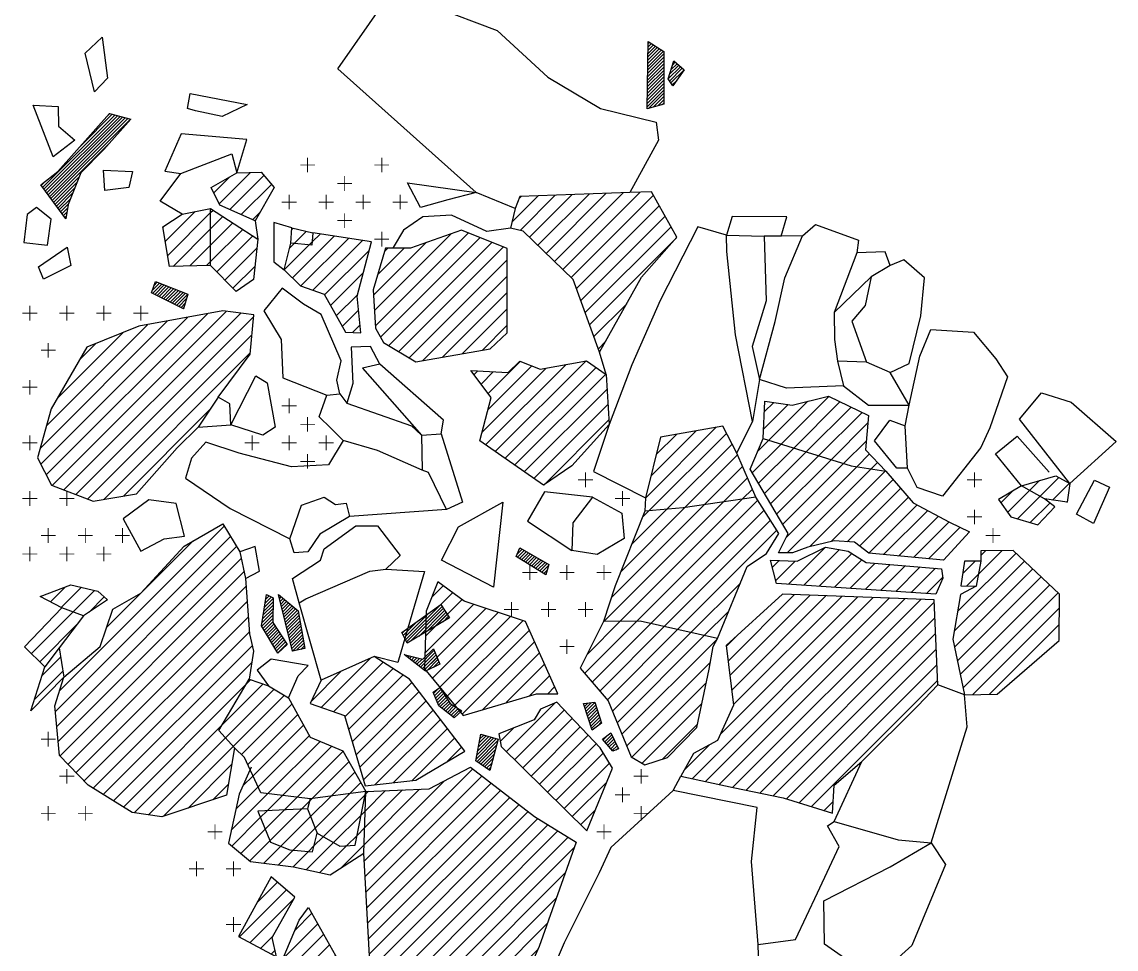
# Model space of a CAD drawing. Header units: metres. Extents: x -461 to -343, y -1670 to -1350.
# Drawn here: x -460.9 to -342.7, y -1559.5 to -1459.3 of the extents above; entities that cross this region are included whole.
import ezdxf

# ---------------------------------------------------------------- set-up
doc = ezdxf.new("R2010")
doc.units = ezdxf.units.M
doc.header["$LTSCALE"] = 25
doc.header["$MEASUREMENT"] = 0
doc.layers.get('0').update_dxf_attribs({"linetype": 'CONTINUOUS'})
for name, color, linetype in [('FEUER', 1, 'CONTINUOUS'), ('KNOCHEN', 2, 'CONTINUOUS'), ('KNOCHENSCHRAFF', 2, 'CONTINUOUS'), ('STEINE', 4, 'CONTINUOUS')]:
    doc.layers.add(name, color=color, linetype=linetype)

# ---------------------------------------------------------------- blocks, each defined once
blk = doc.blocks.new('*X2')
at = {"color": 0}
for p, q in [((-414.85, -1446.16), (-414.07, -1445.39)), ((-414.71, -1446.38), (-413.31, -1444.98)), ((-414.57, -1446.6), (-413.21, -1445.24)), ((-414.43, -1446.81), (-413.12, -1445.49)), ((-414.3, -1447.03), (-413.02, -1445.75)), ((-414.16, -1447.24), (-412.92, -1446.01)), ((-414.02, -1447.46), (-412.83, -1446.26)), ((-413.88, -1447.67), (-412.73, -1446.52)), ((-413.74, -1447.89), (-412.63, -1446.78)), ((-413.61, -1448.1), (-412.86, -1447.36)), ((-413.47, -1448.32), (-413.11, -1447.96)), ((-393.26, -1463.82), (-391.8, -1462.36)), ((-393.26, -1464.18), (-391.59, -1462.5)), ((-393.25, -1463.1), (-392.23, -1462.09)), ((-393.25, -1463.46), (-392.02, -1462.23)), ((-393.24, -1462.38), (-392.67, -1461.81)), ((-393.24, -1462.74), (-392.45, -1461.95)), ((-393.23, -1461.67), (-393.1, -1461.54)), ((-393.23, -1462.02), (-392.88, -1461.68)), ((-393.28, -1465.25), (-391.54, -1463.52)), ((-393.27, -1464.53), (-391.54, -1462.81)), ((-393.27, -1464.89), (-391.54, -1463.16)), ((-390.62, -1464.01), (-390.3, -1463.69)), ((-393.3, -1466.69), (-391.54, -1464.93)), ((-393.29, -1465.97), (-391.54, -1464.22)), ((-393.29, -1466.33), (-391.54, -1464.58)), ((-393.28, -1465.61), (-391.54, -1463.87)), ((-391.06, -1465.51), (-389.74, -1464.18)), ((-390.95, -1465.04), (-389.93, -1464.02)), ((-390.92, -1465.73), (-389.55, -1464.35)), ((-390.78, -1464.53), (-390.11, -1463.86)), ((-390.78, -1465.94), (-389.36, -1464.51)), ((-393.31, -1467.4), (-391.54, -1465.64)), ((-393.31, -1467.76), (-391.54, -1465.99)), ((-393.3, -1467.04), (-391.54, -1465.29)), ((-390.64, -1466.15), (-390.19, -1465.7)), ((-393.32, -1468.12), (-391.54, -1466.35)), ((-393.32, -1468.48), (-391.54, -1466.7)), ((-393.19, -1468.7), (-391.54, -1467.05)), ((-392.7, -1468.56), (-391.54, -1467.41)), ((-392.2, -1468.42), (-391.54, -1467.76)), ((-391.71, -1468.28), (-391.54, -1468.11)), ((-458.62, -1477.21), (-450.81, -1469.4)), ((-458.47, -1477.41), (-450.53, -1469.47)), ((-458.32, -1477.61), (-450.25, -1469.55)), ((-458.17, -1477.82), (-449.97, -1469.62)), ((-454.5, -1472.73), (-451.09, -1469.32)), ((-451.51, -1469.39), (-451.37, -1469.25)), ((-458.02, -1478.02), (-449.7, -1469.7)), ((-457.87, -1478.22), (-449.42, -1469.77)), ((-457.72, -1478.43), (-449.14, -1469.85)), ((-457.57, -1478.63), (-451.49, -1472.55)), ((-458.77, -1477), (-458.3, -1476.54)), ((-457.42, -1478.84), (-454.65, -1476.07)), ((-457.27, -1479.04), (-454.89, -1476.66)), ((-457.12, -1479.24), (-455.13, -1477.25)), ((-456.97, -1479.45), (-455.37, -1477.84)), ((-456.82, -1479.65), (-455.61, -1478.44)), ((-456.67, -1479.85), (-455.84, -1479.03)), ((-456.52, -1480.06), (-455.93, -1479.47)), ((-456.37, -1480.26), (-456, -1479.89)), ((-456.22, -1480.46), (-456.07, -1480.31)), ((-446.76, -1488.33), (-445.99, -1487.56)), ((-446.73, -1488.66), (-445.73, -1487.65)), ((-446.58, -1487.8), (-446.24, -1487.46)), ((-446.5, -1488.77), (-445.48, -1487.75)), ((-446.26, -1488.89), (-445.22, -1487.85)), ((-446.03, -1489.01), (-444.97, -1487.95)), ((-445.79, -1489.13), (-444.72, -1488.05)), ((-445.56, -1489.25), (-444.46, -1488.15)), ((-445.32, -1489.36), (-444.21, -1488.25)), ((-445.09, -1489.48), (-443.95, -1488.35)), ((-444.85, -1489.6), (-443.7, -1488.45)), ((-444.61, -1489.72), (-443.45, -1488.55)), ((-444.38, -1489.84), (-443.19, -1488.65)), ((-444.14, -1489.95), (-442.94, -1488.75)), ((-443.91, -1490.07), (-443.07, -1489.23)), ((-443.67, -1490.19), (-443.21, -1489.73)), ((-443.44, -1490.31), (-443.36, -1490.23)), ((-407.38, -1516.83), (-406.84, -1516.29)), ((-407.35, -1517.15), (-406.61, -1516.42)), ((-407.13, -1517.29), (-406.39, -1516.55)), ((-407.1, -1516.19), (-407.06, -1516.16)), ((-406.91, -1517.42), (-406.16, -1516.68)), ((-406.69, -1517.56), (-405.94, -1516.8)), ((-406.48, -1517.69), (-405.72, -1516.93)), ((-406.26, -1517.83), (-405.49, -1517.06)), ((-406.04, -1517.96), (-405.27, -1517.19)), ((-405.82, -1518.1), (-405.04, -1517.32)), ((-405.6, -1518.23), (-404.82, -1517.45)), ((-405.38, -1518.37), (-404.59, -1517.58)), ((-405.17, -1518.5), (-404.37, -1517.71)), ((-404.95, -1518.64), (-404.14, -1517.84)), ((-404.73, -1518.78), (-404, -1518.05)), ((-404.51, -1518.91), (-404.14, -1518.54)), ((-404.29, -1519.05), (-404.27, -1519.02)), ((-434.65, -1522.53), (-433.71, -1521.6)), ((-434.58, -1522.11), (-433.92, -1521.45)), ((-434.51, -1521.68), (-434.15, -1521.33)), ((-434.44, -1521.26), (-434.39, -1521.21)), ((-433.11, -1521.35), (-433.04, -1521.28)), ((-433.04, -1521.63), (-432.85, -1521.44)), ((-432.97, -1521.92), (-432.65, -1521.6)), ((-434.86, -1523.81), (-433.73, -1522.68)), ((-434.79, -1523.38), (-433.73, -1522.32)), ((-434.72, -1522.96), (-433.72, -1521.96)), ((-432.9, -1522.2), (-432.46, -1521.76)), ((-432.83, -1522.48), (-432.26, -1521.91)), ((-432.76, -1522.76), (-432.07, -1522.07)), ((-432.69, -1523.05), (-431.87, -1522.23)), ((-432.62, -1523.33), (-431.68, -1522.39)), ((-432.55, -1523.61), (-431.48, -1522.55)), ((-432.48, -1523.9), (-431.28, -1522.7)), ((-419.43, -1526.06), (-415.66, -1522.28)), ((-419.32, -1526.29), (-415.49, -1522.47)), ((-418.9, -1526.23), (-415.35, -1522.68)), ((-434.95, -1524.61), (-433.75, -1523.4)), ((-434.93, -1524.23), (-433.74, -1523.04)), ((-434.82, -1524.83), (-433.76, -1523.76)), ((-432.41, -1524.18), (-431.09, -1522.86)), ((-432.34, -1524.46), (-430.98, -1523.11)), ((-432.26, -1524.74), (-430.93, -1523.41)), ((-432.19, -1525.03), (-430.88, -1523.71)), ((-432.12, -1525.31), (-430.82, -1524.01)), ((-419.55, -1525.82), (-416.92, -1523.18)), ((-418.01, -1525.7), (-415.21, -1522.89)), ((-417.13, -1525.17), (-415.06, -1523.1)), ((-416.25, -1524.64), (-414.92, -1523.31)), ((-415.36, -1524.11), (-414.78, -1523.52)), ((-434.69, -1525.05), (-433.76, -1524.12)), ((-434.55, -1525.27), (-433.65, -1524.36)), ((-434.42, -1525.49), (-433.51, -1524.58)), ((-434.29, -1525.71), (-433.37, -1524.79)), ((-434.16, -1525.93), (-433.23, -1525)), ((-432.05, -1525.59), (-430.77, -1524.31)), ((-431.98, -1525.88), (-430.72, -1524.61)), ((-431.91, -1526.16), (-430.67, -1524.91)), ((-431.84, -1526.44), (-430.61, -1525.21)), ((-419.78, -1525.34), (-419.44, -1525)), ((-419.66, -1525.58), (-418.18, -1524.09)), ((-434.02, -1526.15), (-433.09, -1525.22)), ((-433.89, -1526.37), (-432.95, -1525.43)), ((-433.76, -1526.59), (-432.81, -1525.64)), ((-433.62, -1526.81), (-432.67, -1525.86)), ((-433.49, -1527.03), (-432.53, -1526.07)), ((-433.36, -1527.25), (-432.39, -1526.28)), ((-431.77, -1526.72), (-430.56, -1525.52)), ((-431.7, -1527.01), (-430.51, -1525.82)), ((-431.63, -1527.29), (-430.45, -1526.12)), ((-433.22, -1527.47), (-432.25, -1526.5)), ((-431.19, -1527.2), (-430.4, -1526.42)), ((-430.73, -1527.1), (-430.35, -1526.72)), ((-418, -1528.87), (-416.34, -1527.2)), ((-417.8, -1529.02), (-416.23, -1527.45)), ((-419.4, -1527.78), (-419.33, -1527.72)), ((-419.2, -1527.94), (-419.05, -1527.79)), ((-419, -1528.09), (-418.77, -1527.86)), ((-418.8, -1528.25), (-418.48, -1527.93)), ((-418.6, -1528.4), (-418.2, -1528.01)), ((-418.4, -1528.56), (-417.92, -1528.08)), ((-418.2, -1528.71), (-417.64, -1528.15)), ((-417.61, -1529.18), (-416.13, -1527.7)), ((-417.41, -1529.33), (-416.03, -1527.96)), ((-417.06, -1529.34), (-415.93, -1528.21)), ((-416.36, -1528.99), (-415.83, -1528.46)), ((-416.4, -1531.86), (-415.83, -1531.29)), ((-416.29, -1532.11), (-415.61, -1531.42)), ((-416.19, -1532.36), (-415.47, -1531.64)), ((-416.09, -1532.61), (-415.33, -1531.85)), ((-415.98, -1532.86), (-415.19, -1532.07)), ((-415.88, -1533.11), (-415.05, -1532.28)), ((-415.72, -1533.3), (-414.91, -1532.5)), ((-415.52, -1533.45), (-414.77, -1532.71)), ((-415.32, -1533.61), (-414.64, -1532.93)), ((-415.12, -1533.76), (-414.43, -1533.07)), ((-414.91, -1533.91), (-414.21, -1533.2)), ((-414.71, -1534.06), (-413.99, -1533.34)), ((-414.51, -1534.22), (-413.76, -1533.47)), ((-400.2, -1532.98), (-400.17, -1532.95)), ((-400.11, -1533.25), (-399.76, -1532.9)), ((-400.02, -1533.52), (-399.36, -1532.85)), ((-399.94, -1533.78), (-398.98, -1532.82)), ((-399.85, -1534.05), (-398.89, -1533.09)), ((-399.77, -1534.32), (-398.81, -1533.36)), ((-414.31, -1534.37), (-413.54, -1533.6)), ((-399.68, -1534.59), (-398.72, -1533.63)), ((-399.59, -1534.85), (-398.63, -1533.89)), ((-399.51, -1535.12), (-398.55, -1534.16)), ((-399.42, -1535.39), (-398.46, -1534.43)), ((-399.34, -1535.66), (-398.38, -1534.7)), ((-398.68, -1535.35), (-398.29, -1534.97)), ((-411.78, -1538.91), (-409.6, -1536.73)), ((-411.71, -1539.19), (-409.47, -1536.95)), ((-411.7, -1538.47), (-409.88, -1536.65)), ((-411.62, -1538.04), (-410.16, -1536.58)), ((-411.55, -1537.61), (-410.43, -1536.5)), ((-411.47, -1537.18), (-410.71, -1536.43)), ((-411.39, -1536.75), (-410.99, -1536.35)), ((-411.32, -1536.32), (-411.27, -1536.28)), ((-398.08, -1536.88), (-397.5, -1536.29)), ((-397.92, -1537.07), (-397.16, -1536.31)), ((-397.76, -1537.26), (-397.05, -1536.55)), ((-397.6, -1537.45), (-396.93, -1536.79)), ((-411.51, -1539.34), (-409.6, -1537.43)), ((-411.3, -1539.49), (-409.73, -1537.92)), ((-397.43, -1537.64), (-396.82, -1537.03)), ((-397.27, -1537.83), (-396.71, -1537.27)), ((-397.11, -1538.03), (-396.59, -1537.51)), ((-396.68, -1537.95), (-396.48, -1537.75)), ((-411.1, -1539.64), (-409.86, -1538.4)), ((-410.89, -1539.79), (-409.99, -1538.88)), ((-410.69, -1539.94), (-410.12, -1539.37)), ((-410.48, -1540.08), (-410.25, -1539.85))]:
    blk.add_line(p, q, dxfattribs=at)
blk = doc.blocks.new('*X6')
at = {"color": 0}
for p, q in [((-423.8, -1551.63), (-412.18, -1540.02)), ((-423.89, -1549.96), (-415.26, -1541.33)), ((-423.71, -1553.31), (-411.18, -1540.78)), ((-423.62, -1554.99), (-410.18, -1541.55)), ((-423.91, -1548.21), (-417.91, -1542.21)), ((-423.85, -1546.38), (-419.75, -1542.28)), ((-423.8, -1544.56), (-421.58, -1542.35)), ((-423.74, -1542.74), (-423.42, -1542.42)), ((-423.53, -1556.66), (-409.18, -1542.32)), ((-423.44, -1558.34), (-408.18, -1543.08)), ((-423.34, -1560.02), (-407.17, -1543.85)), ((-423.25, -1561.7), (-406.17, -1544.61)), ((-423.16, -1563.37), (-405.14, -1545.35)), ((-422.41, -1564.39), (-404.05, -1546.03)), ((-421.13, -1564.88), (-402.97, -1546.71)), ((-419.85, -1565.37), (-401.88, -1547.39)), ((-418.57, -1565.85), (-401.22, -1548.5)), ((-435.48, -1554.47), (-433.24, -1552.23)), ((-417.24, -1566.29), (-402.19, -1551.23)), ((-437.4, -1558.16), (-432.29, -1553.05)), ((-436.24, -1558.77), (-431.46, -1553.99)), ((-415.04, -1565.85), (-403.15, -1553.97)), ((-431.39, -1557.45), (-429.53, -1555.6)), ((-432.43, -1560.27), (-428.9, -1556.74)), ((-412.83, -1565.41), (-404.12, -1556.7)), ((-435.09, -1559.39), (-433.69, -1557.99)), ((-431.34, -1560.94), (-428.27, -1557.87)), ((-430.24, -1561.61), (-427.63, -1559)), ((-410.54, -1564.89), (-405.12, -1559.47)), ((-433.93, -1560), (-433.52, -1559.58)), ((-429.1, -1562.24), (-427, -1560.14)), ((-427.96, -1562.86), (-426.16, -1561.06)), ((-426.59, -1563.27), (-425.31, -1561.99)), ((-424.69, -1563.13), (-424.47, -1562.91)), ((-408.25, -1564.37), (-406.53, -1562.65))]:
    blk.add_line(p, q, dxfattribs=at)
blk = doc.blocks.new('*X8')
at = {"color": 0}
for p, q in [((-440.14, -1477.82), (-438.44, -1476.12)), ((-439.54, -1478.99), (-436.16, -1475.61)), ((-438.39, -1479.6), (-434.72, -1475.93)), ((-437.16, -1480.14), (-433.91, -1476.89)), ((-405.13, -1483.47), (-399.58, -1477.92)), ((-404.24, -1484.34), (-397.75, -1477.85)), ((-403.34, -1485.21), (-395.91, -1477.78)), ((-402.44, -1486.09), (-394.09, -1477.73)), ((-407.94, -1480.98), (-405.1, -1478.14)), ((-407.16, -1478.43), (-406.94, -1478.21)), ((-407.05, -1481.86), (-403.26, -1478.06)), ((-406.03, -1482.6), (-401.42, -1477.99)), ((-401.55, -1486.96), (-392.66, -1478.07)), ((-445.37, -1483.04), (-442.13, -1479.81)), ((-445.11, -1484.56), (-440.48, -1479.93)), ((-440.48, -1479.93), (-440.21, -1479.66)), ((-435.93, -1480.68), (-435.1, -1479.85)), ((-400.97, -1488.15), (-392.03, -1479.2)), ((-445.62, -1481.53), (-445.42, -1481.34)), ((-440.48, -1481.7), (-439.14, -1480.36)), ((-440.48, -1483.47), (-438.07, -1481.05)), ((-400.5, -1489.44), (-391.39, -1480.33)), ((-400.03, -1490.74), (-390.75, -1481.46)), ((-444.52, -1485.74), (-440.48, -1481.7)), ((-440.48, -1485.23), (-437, -1481.75)), ((-439.81, -1486.33), (-435.93, -1482.45)), ((-431.74, -1481.79), (-431.56, -1481.61)), ((-431.63, -1486.99), (-427.13, -1482.49)), ((-431.46, -1483.28), (-430.14, -1481.96)), ((-429.51, -1483.1), (-428.66, -1482.25)), ((-422.78, -1490.51), (-414.48, -1482.21)), ((-422.68, -1492.17), (-412.63, -1482.13)), ((-422.12, -1493.38), (-411.37, -1482.64)), ((-399.56, -1492.04), (-390.17, -1482.65)), ((-442.71, -1485.7), (-440.48, -1483.47)), ((-438.94, -1487.22), (-435.49, -1483.78)), ((-432.53, -1486.12), (-429.84, -1483.43)), ((-431.96, -1483.78), (-431.46, -1483.28)), ((-430.72, -1487.85), (-425.6, -1482.72)), ((-429.84, -1483.43), (-429.51, -1483.1)), ((-429.42, -1488.32), (-424.06, -1482.96)), ((-422.88, -1488.84), (-417.21, -1483.17)), ((-422.43, -1486.62), (-419.57, -1483.76)), ((-421.7, -1484.12), (-421.33, -1483.76)), ((-421.24, -1494.28), (-410.11, -1483.15)), ((-420.14, -1494.94), (-408.85, -1483.65)), ((-428.17, -1488.83), (-423.36, -1484.02)), ((-419.04, -1495.61), (-408.45, -1485.02)), ((-440.91, -1485.66), (-440.48, -1485.23)), ((-438.06, -1488.11), (-435.7, -1485.76)), ((-427.53, -1489.96), (-423.98, -1486.41)), ((-417.57, -1495.9), (-408.45, -1486.79)), ((-415.43, -1495.54), (-408.45, -1488.56)), ((-426.9, -1491.09), (-424.61, -1488.8)), ((-458.22, -1508.27), (-440.78, -1490.84)), ((-457.58, -1509.4), (-438.77, -1490.59)), ((-456.31, -1509.89), (-437.21, -1490.8)), ((-426.26, -1492.22), (-424.49, -1490.46)), ((-413.3, -1495.18), (-408.45, -1490.33)), ((-399.08, -1493.33), (-395.55, -1489.8)), ((-458.89, -1505.41), (-445.12, -1491.64)), ((-458.82, -1507.11), (-442.95, -1491.24)), ((-458.21, -1502.96), (-447.29, -1492.04)), ((-455.03, -1510.39), (-435.82, -1491.17)), ((-425.14, -1492.87), (-424.33, -1492.06)), ((-411.17, -1494.81), (-408.45, -1492.09)), ((-457.08, -1500.06), (-449.9, -1492.89)), ((-453.76, -1510.88), (-436.01, -1493.13)), ((-454.64, -1495.85), (-452.85, -1494.06)), ((-398.61, -1494.63), (-397.8, -1493.81)), ((-452.02, -1510.91), (-436.19, -1495.09)), ((-411.16, -1503.64), (-404.25, -1496.73)), ((-410.78, -1505.03), (-402.09, -1496.34)), ((-410.53, -1501.25), (-405.78, -1496.5)), ((-410.52, -1499.46), (-407.05, -1496)), ((-409.74, -1505.75), (-399.92, -1495.94)), ((-408.7, -1506.48), (-398.86, -1496.65)), ((-412.04, -1497.45), (-411.63, -1497.04)), ((-411.28, -1498.46), (-409.95, -1497.13)), ((-407.65, -1507.2), (-397.82, -1497.37)), ((-406.61, -1507.93), (-397.67, -1498.99)), ((-380.22, -1504.52), (-376.01, -1500.31)), ((-378.87, -1504.94), (-373.71, -1499.78)), ((-377.52, -1505.36), (-372.52, -1500.36)), ((-449.88, -1510.54), (-440.58, -1501.24)), ((-405.57, -1508.66), (-397.57, -1500.66)), ((-380.76, -1503.29), (-378.13, -1500.66)), ((-380.69, -1501.45), (-379.68, -1500.45)), ((-376.18, -1505.78), (-371.33, -1500.93)), ((-374.83, -1506.2), (-370.14, -1501.51)), ((-404.51, -1509.36), (-397.48, -1502.33)), ((-373.48, -1506.62), (-369.51, -1502.65)), ((-393.53, -1510.76), (-385.91, -1503.14)), ((-393.15, -1512.14), (-384.78, -1503.78)), ((-392.95, -1508.41), (-388.05, -1503.51)), ((-392.37, -1506.06), (-390.19, -1503.89)), ((-391.21, -1511.97), (-384.17, -1504.93)), ((-381.99, -1508.05), (-378.87, -1504.94)), ((-381.38, -1505.68), (-380.22, -1504.52)), ((-372.13, -1507.04), (-369.67, -1504.57)), ((-389.26, -1511.79), (-383.57, -1506.1)), ((-381.33, -1509.16), (-377.52, -1505.36)), ((-380.67, -1510.27), (-376.18, -1505.78)), ((-380.01, -1511.38), (-374.83, -1506.2)), ((-370.71, -1507.38), (-369.33, -1506)), ((-387.18, -1511.48), (-383.04, -1507.34)), ((-379.35, -1512.48), (-373.48, -1506.62)), ((-378.69, -1513.59), (-372.13, -1507.04)), ((-378.31, -1514.99), (-370.71, -1507.38)), ((-369.17, -1507.61), (-368.46, -1506.91)), ((-385.11, -1511.17), (-382.51, -1508.58)), ((-378.22, -1516.66), (-369.17, -1507.61)), ((-375.79, -1516), (-367.63, -1507.84)), ((-367.63, -1507.84), (-367.6, -1507.81)), ((-350.93, -1510.58), (-348.89, -1508.54)), ((-383.03, -1510.86), (-381.98, -1509.81)), ((-373.49, -1515.46), (-366.78, -1508.76)), ((-371.74, -1515.49), (-365.96, -1509.7)), ((-352.05, -1509.94), (-350.98, -1508.87)), ((-349.56, -1510.99), (-347.73, -1509.16)), ((-396.24, -1524.07), (-383.03, -1510.86)), ((-394.45, -1524.05), (-381.4, -1511)), ((-370.43, -1515.94), (-365.14, -1510.65)), ((-355.14, -1511.26), (-353.87, -1509.99)), ((-354.41, -1512.3), (-352.05, -1509.94)), ((-353.35, -1513.01), (-350.93, -1510.58)), ((-398.03, -1524.1), (-385.11, -1511.17)), ((-397.22, -1521.52), (-387.18, -1511.48)), ((-396.19, -1518.73), (-389.26, -1511.79)), ((-395.02, -1515.78), (-391.21, -1511.97)), ((-393.85, -1512.84), (-393.15, -1512.14)), ((-392.94, -1524.31), (-380.71, -1512.08)), ((-369.42, -1516.7), (-364.2, -1511.48)), ((-367.81, -1516.86), (-363.05, -1512.09)), ((-351.99, -1513.41), (-349.88, -1511.3)), ((-348.02, -1511.21), (-348, -1511.19)), ((-391.49, -1524.63), (-380.02, -1513.16)), ((-366.2, -1517.02), (-361.89, -1512.71)), ((-364.59, -1517.17), (-360.74, -1513.32)), ((-456.79, -1531.59), (-439.01, -1513.81)), ((-390.05, -1524.96), (-379.33, -1514.24)), ((-362.97, -1517.32), (-359.56, -1513.91)), ((-457.23, -1533.81), (-438.34, -1514.91)), ((-451.7, -1524.73), (-442.34, -1515.37)), ((-457.08, -1535.42), (-437.67, -1516)), ((-378.08, -1520.06), (-374.07, -1516.05)), ((-376.43, -1520.17), (-372.59, -1516.33)), ((-374.77, -1520.29), (-371.24, -1516.76)), ((-359.82, -1523.01), (-353.51, -1516.7)), ((-357.6, -1519.02), (-355, -1516.43)), ((-357.32, -1516.98), (-356.8, -1516.45)), ((-456.93, -1537.03), (-437.18, -1517.28)), ((-379.83, -1518.27), (-379.07, -1517.51)), ((-379.46, -1519.67), (-377.36, -1517.57)), ((-373.12, -1520.4), (-370.16, -1517.44)), ((-371.46, -1520.51), (-368.76, -1517.81)), ((-369.81, -1520.62), (-367.12, -1517.94)), ((-368.15, -1520.74), (-365.48, -1518.07)), ((-361.36, -1517.48), (-361.23, -1517.35)), ((-360.19, -1525.14), (-352.6, -1517.56)), ((-359.26, -1518.92), (-357.92, -1517.58)), ((-456.73, -1538.61), (-436.87, -1518.74)), ((-366.5, -1520.85), (-363.85, -1518.2)), ((-364.84, -1520.96), (-362.22, -1518.34)), ((-363.19, -1521.07), (-361.41, -1519.3)), ((-360.14, -1526.87), (-351.69, -1518.42)), ((-359.83, -1528.33), (-350.79, -1519.28)), ((-358.82, -1520.25), (-357.6, -1519.02)), ((-457.77, -1521.97), (-456.15, -1520.35)), ((-456.61, -1522.57), (-454.43, -1520.4)), ((-455.86, -1539.51), (-436.65, -1520.29)), ((-416.6, -1521.45), (-415.38, -1520.23)), ((-388.61, -1525.28), (-383.28, -1519.95)), ((-359.52, -1529.79), (-349.88, -1520.14)), ((-455.33, -1523.06), (-453.02, -1520.75)), ((-453.58, -1523.08), (-451.95, -1521.44)), ((-417.23, -1523.86), (-414.36, -1520.98)), ((-388.48, -1541.07), (-368.93, -1521.51)), ((-387.03, -1541.38), (-367.22, -1521.57)), ((-385.58, -1541.69), (-365.52, -1521.64)), ((-385.43, -1536.25), (-370.63, -1521.45)), ((-384.61, -1528.36), (-377.45, -1521.19)), ((-384.41, -1529.93), (-375.74, -1521.25)), ((-384.21, -1531.5), (-374.04, -1521.32)), ((-384.02, -1533.06), (-372.33, -1521.38)), ((-359.21, -1531.24), (-348.97, -1521)), ((-454.99, -1540.4), (-436.53, -1521.94)), ((-417.32, -1527.48), (-412.08, -1522.24)), ((-417.32, -1529.24), (-410.75, -1522.68)), ((-417.28, -1525.67), (-413.33, -1521.72)), ((-384.12, -1542.01), (-363.81, -1521.7)), ((-382.66, -1542.31), (-362.35, -1522.01)), ((-358.18, -1531.98), (-348.83, -1522.63)), ((-459.82, -1527.55), (-455.33, -1523.06)), ((-454.13, -1541.3), (-436.4, -1523.58)), ((-416.52, -1530.21), (-409.42, -1523.12)), ((-415.72, -1531.18), (-408.1, -1523.56)), ((-414.92, -1532.15), (-406.77, -1524)), ((-387.17, -1525.61), (-384.52, -1522.96)), ((-381.19, -1542.62), (-362.28, -1523.7)), ((-458.93, -1528.43), (-454.84, -1524.34)), ((-414.12, -1533.11), (-406.05, -1525.04)), ((-400.09, -1529.69), (-394.45, -1524.05)), ((-399.83, -1527.67), (-396.24, -1524.07)), ((-399.27, -1530.64), (-392.94, -1524.31)), ((-398.46, -1531.6), (-391.49, -1524.63)), ((-398.1, -1524.17), (-398.03, -1524.1)), ((-397.64, -1532.55), (-390.05, -1524.96)), ((-356.39, -1531.95), (-348.85, -1524.42)), ((-453.15, -1542.09), (-436.27, -1525.22)), ((-413.31, -1534.08), (-405.5, -1526.27)), ((-397.1, -1533.77), (-388.61, -1525.28)), ((-396.58, -1535.02), (-387.17, -1525.61)), ((-396.06, -1536.27), (-385.76, -1525.97)), ((-384.81, -1526.79), (-383.65, -1525.63)), ((-379.73, -1542.92), (-362.2, -1525.39)), ((-452.06, -1542.77), (-435.98, -1526.7)), ((-411.07, -1533.6), (-404.96, -1527.49)), ((-378.3, -1543.25), (-362.13, -1527.09)), ((-458.67, -1529.93), (-456.67, -1527.94)), ((-450.97, -1543.45), (-436.04, -1528.52)), ((-428.52, -1533.37), (-423.17, -1528.02)), ((-427.2, -1533.83), (-421.86, -1528.48)), ((-408.55, -1532.85), (-404.41, -1528.71)), ((-395.55, -1537.53), (-386.52, -1528.5)), ((-459.51, -1532.54), (-456.43, -1529.46)), ((-429.62, -1532.71), (-426.36, -1529.45)), ((-425.98, -1534.37), (-420.78, -1529.17)), ((-425.58, -1535.74), (-419.7, -1529.86)), ((-406.04, -1532.11), (-403.87, -1529.94)), ((-376.94, -1543.67), (-362.05, -1528.78)), ((-449.88, -1544.13), (-436.67, -1530.91)), ((-439.18, -1535.2), (-434.81, -1530.82)), ((-436.67, -1530.91), (-436.12, -1530.37)), ((-425.18, -1537.1), (-418.73, -1530.66)), ((-395, -1538.75), (-386.97, -1530.71)), ((-375.59, -1544.08), (-361.98, -1530.47)), ((-438.87, -1536.65), (-433.61, -1531.4)), ((-438.03, -1537.58), (-432.52, -1532.07)), ((-424.77, -1538.47), (-417.96, -1531.66)), ((-404.05, -1531.89), (-403.33, -1531.16)), ((-437.14, -1538.46), (-431.71, -1533.03)), ((-424.37, -1539.83), (-417.2, -1532.66)), ((-408.55, -1538.15), (-403.28, -1532.88)), ((-393.89, -1539.4), (-387.44, -1532.95)), ((-436.46, -1539.54), (-431.08, -1534.16)), ((-423.97, -1541.2), (-416.43, -1533.66)), ((-422.7, -1541.7), (-415.67, -1534.66)), ((-407.66, -1539.03), (-402.29, -1533.66)), ((-406.76, -1539.9), (-401.43, -1534.57)), ((-448.73, -1544.75), (-439.18, -1535.2)), ((-435.89, -1540.75), (-430.45, -1535.3)), ((-420.71, -1541.47), (-414.9, -1535.66)), ((-409.22, -1537.05), (-407.72, -1535.56)), ((-405.87, -1540.78), (-400.57, -1535.48)), ((-391.65, -1538.93), (-387.9, -1535.19)), ((-447.19, -1544.97), (-438.87, -1536.65)), ((-435.33, -1541.95), (-429.82, -1536.44)), ((-434.28, -1542.67), (-428.64, -1537.03)), ((-418.72, -1541.25), (-414.13, -1536.67)), ((-404.98, -1541.66), (-399.71, -1536.38)), ((-445.57, -1545.12), (-438.03, -1537.58)), ((-432.71, -1542.87), (-427.39, -1537.55)), ((-431.14, -1543.07), (-426.16, -1538.08)), ((-414.88, -1539.18), (-413.37, -1537.67)), ((-404.09, -1542.53), (-398.85, -1537.29)), ((-389.37, -1540.18), (-386.57, -1537.38)), ((-429.52, -1543.21), (-425.52, -1539.22)), ((-403.2, -1543.41), (-398.09, -1538.3)), ((-442.91, -1544.23), (-438.19, -1539.51)), ((-427.47, -1542.94), (-424.89, -1540.35)), ((-402.31, -1544.29), (-397.42, -1539.4)), ((-440.25, -1543.34), (-438.55, -1541.64)), ((-436.99, -1541.84), (-435.89, -1540.75)), ((-425.43, -1542.66), (-424.26, -1541.49)), ((-401.42, -1545.16), (-397.72, -1541.46)), ((-438.24, -1546.63), (-434.28, -1542.67)), ((-437.74, -1544.36), (-435.33, -1541.95)), ((-434.36, -1544.52), (-432.71, -1542.87)), ((-429.68, -1545.14), (-427.47, -1542.94)), ((-429.19, -1546.42), (-425.43, -1542.66)), ((-428.33, -1547.33), (-423.8, -1542.8)), ((-423.8, -1542.8), (-423.74, -1542.74)), ((-432.51, -1544.43), (-431.14, -1543.07)), ((-430.65, -1544.34), (-429.8, -1543.49)), ((-429.8, -1543.49), (-429.52, -1543.21)), ((-374.23, -1544.49), (-373.25, -1543.51)), ((-438.18, -1548.34), (-435.11, -1545.27)), ((-435.11, -1545.27), (-434.36, -1544.52)), ((-434.59, -1546.52), (-432.51, -1544.43)), ((-434.08, -1547.77), (-430.65, -1544.34)), ((-432.9, -1548.36), (-429.68, -1545.14)), ((-427.2, -1547.96), (-424.23, -1544.99)), ((-424.23, -1544.99), (-423.8, -1544.56)), ((-400.53, -1546.04), (-398.93, -1544.44)), ((-431.55, -1548.77), (-429.19, -1546.42)), ((-424.65, -1547.18), (-423.85, -1546.38)), ((-437.21, -1549.14), (-434.59, -1546.52)), ((-429.33, -1548.32), (-428.33, -1547.33)), ((-425.76, -1548.29), (-424.65, -1547.18)), ((-436.25, -1549.94), (-434.08, -1547.77)), ((-434.73, -1550.19), (-432.9, -1548.36)), ((-433.15, -1550.38), (-431.55, -1548.77)), ((-430.12, -1550.88), (-427.2, -1547.96)), ((-429.91, -1548.91), (-429.33, -1548.32)), ((-428.67, -1551.2), (-425.76, -1548.29)), ((-426.39, -1550.69), (-423.91, -1548.21)), ((-431.57, -1550.57), (-429.91, -1548.91))]:
    blk.add_line(p, q, dxfattribs=at)
blk = doc.blocks.new('LB')
at = {"layer": 'FEUER', "const_width": 0.1}
for points in [[(0, 0), (0, -1.6)], [(-0.8, -0.8), (0.8, -0.8)]]:
    blk.add_lwpolyline(points, dxfattribs=at)

msp = doc.modelspace()

# ---------------------------------------------------------------- linework, layer by layer
at = {"layer": 'KNOCHEN'}
for points in [[(-393.33, -1468.74), (-393.22, -1461.46), (-391.54, -1462.53), (-391.54, -1468.23), (-393.33, -1468.74)], [(-391.09, -1465.48), (-390.47, -1463.55), (-389.35, -1464.51), (-390.58, -1466.24), (-391.09, -1465.48)], [(-458.82, -1476.94), (-456.98, -1475.51), (-451.38, -1469.25), (-449.09, -1469.86), (-451.99, -1473.12), (-454.49, -1475.66), (-455.86, -1479.08), (-456.12, -1480.6), (-458.82, -1476.94)], [(-446.85, -1488.6), (-446.44, -1487.38), (-442.93, -1488.75), (-443.39, -1490.33), (-446.85, -1488.6)], [(-404.28, -1519.05), (-407.49, -1517.07), (-407.08, -1516.15), (-403.97, -1517.93), (-404.28, -1519.05)], [(-433.2, -1527.51), (-434.99, -1524.55), (-434.43, -1521.19), (-433.71, -1521.55), (-433.76, -1524.2), (-432.19, -1526.59), (-433.2, -1527.51)], [(-431.62, -1527.3), (-433.15, -1521.19), (-431.01, -1522.92), (-430.3, -1527), (-431.62, -1527.3)], [(-419.25, -1526.44), (-419.81, -1525.27), (-415.63, -1522.26), (-414.67, -1523.69), (-419.25, -1526.44)], [(-419.56, -1527.66), (-417.57, -1528.17), (-416.4, -1527.05), (-415.74, -1528.68), (-417.26, -1529.44), (-419.56, -1527.66)], [(-416.45, -1531.73), (-415.74, -1531.23), (-414.62, -1532.96), (-413.34, -1533.72), (-414.16, -1534.48), (-415.84, -1533.21), (-416.45, -1531.73)], [(-399.29, -1535.81), (-400.2, -1532.96), (-398.98, -1532.8), (-398.27, -1535.05), (-399.29, -1535.81)], [(-411.82, -1539.12), (-411.31, -1536.27), (-409.42, -1536.78), (-410.34, -1540.19), (-411.82, -1539.12)], [(-398.17, -1536.78), (-397.25, -1536.11), (-396.44, -1537.85), (-397.05, -1538.1), (-398.17, -1536.78)]]:
    msp.add_lwpolyline(points, dxfattribs=at)
at = {"layer": 'STEINE'}
for points in [[(-407.59, -1479.48), (-411.81, -1477.75), (-426.73, -1464.41), (-419.91, -1454.58), (-416.4, -1457.69), (-409.52, -1460.29), (-404.07, -1465.33), (-398.37, -1468.69), (-392.36, -1470.17), (-392.1, -1472.1), (-395.21, -1477.75)], [(-453.01, -1466.9), (-454.03, -1462.73), (-452.2, -1461), (-451.59, -1465.43), (-453.01, -1466.9)], [(-442.98, -1468.69), (-442.67, -1467.06), (-436.51, -1468.28), (-439.21, -1469.55), (-442.11, -1468.94), (-442.98, -1468.69)], [(-457.49, -1473.93), (-459.63, -1468.33), (-456.93, -1468.48), (-456.88, -1470.62), (-455.15, -1472.1), (-457.49, -1473.93)], [(-437.63, -1475.66), (-436.56, -1472.05), (-443.64, -1471.44), (-445.42, -1475.46), (-443.69, -1475.72)], [(-443.54, -1480.09), (-445.93, -1478.72), (-443.69, -1475.72), (-438.19, -1473.58), (-437.63, -1475.66)], [(-451.89, -1477.55), (-452.04, -1475.36), (-448.89, -1475.51), (-449.29, -1477.24), (-451.89, -1477.55)], [(-439.47, -1479.13), (-440.43, -1477.24), (-437.63, -1475.66), (-435.03, -1475.56), (-433.61, -1477.24), (-435.65, -1480.81), (-439.47, -1479.13)], [(-417.82, -1479.38), (-419.2, -1476.73), (-411.81, -1477.75), (-411.81, -1477.75), (-414.87, -1478.57), (-417.82, -1479.38)], [(-398.47, -1495.02), (-393.94, -1486.92), (-390.12, -1482.59), (-392.87, -1477.7), (-395.21, -1477.75), (-407.08, -1478.21), (-407.59, -1479.48), (-408.1, -1481.62)], [(-460.65, -1483.15), (-458.1, -1483.46), (-457.7, -1480.65), (-459.28, -1479.38), (-460.29, -1480.14), (-460.65, -1483.15)], [(-440.48, -1485.65), (-444.91, -1485.75), (-445.63, -1481.47), (-443.54, -1480.09), (-440.48, -1479.48)], [(-440.48, -1485.65), (-440.48, -1479.48), (-435.39, -1482.79), (-435.85, -1487.17), (-437.73, -1488.45), (-440.48, -1485.65)], [(-397.76, -1497.41), (-398.47, -1495.02), (-401.32, -1487.17), (-406.72, -1481.93), (-408.1, -1481.62), (-410.64, -1481.98), (-414.46, -1480.2), (-417.57, -1480.4), (-419.66, -1481.83), (-420.78, -1483.71)], [(-435.65, -1480.81), (-435.39, -1482.79)], [(-431.72, -1481.57), (-433.66, -1481.01), (-433.66, -1485.24), (-432.54, -1486.1), (-431.83, -1483.25)], [(-383.65, -1505.92), (-381.97, -1502.5), (-383.8, -1493.13), (-384.72, -1484.12), (-384.77, -1482.39), (-387.88, -1481.47), (-391.95, -1489.42), (-395.01, -1496.39), (-397.45, -1502.81), (-399.13, -1507.9), (-393.53, -1510.75)], [(-378.86, -1482.49), (-378.25, -1480.4), (-384.16, -1480.35), (-384.77, -1482.39), (-380.7, -1482.49)], [(-381.21, -1497.97), (-379.53, -1491.71), (-378.46, -1486.97), (-376.57, -1482.44), (-375.15, -1481.22), (-370.51, -1482.9), (-370.72, -1484.27), (-373.16, -1490.74), (-373.11, -1493.64), (-372.8, -1495.99), (-372.14, -1498.63), (-378.3, -1498.89), (-381.21, -1497.97)], [(-432.54, -1486.1), (-430.76, -1487.84), (-428.21, -1488.75), (-425.92, -1492.83), (-424.24, -1492.93), (-424.65, -1488.96), (-423.12, -1483.1), (-429.43, -1482.13)], [(-429.43, -1482.13), (-429.54, -1483.46), (-431.83, -1483.25), (-431.72, -1481.57), (-429.43, -1482.13)], [(-410.29, -1494.66), (-408.45, -1492.93), (-408.45, -1483.81), (-413.39, -1481.83), (-418.89, -1483.76), (-421.59, -1483.76), (-422.92, -1488.29), (-422.66, -1492.42), (-421.79, -1493.95), (-418.33, -1496.04), (-410.29, -1494.66)], [(-376.57, -1482.44), (-378.86, -1482.49), (-380.7, -1482.49), (-380.49, -1489.47), (-382.02, -1494.41), (-381.21, -1497.97)], [(-458.51, -1487.12), (-459.07, -1485.8), (-455.97, -1483.66), (-455.56, -1485.65), (-458.51, -1487.12)], [(-367.1, -1497.21), (-365.06, -1496.24), (-363.79, -1491.1), (-363.38, -1486.97), (-365.62, -1485.04), (-367.1, -1485.65), (-369.14, -1486.87), (-369.8, -1489.98), (-371.23, -1491.66), (-369.65, -1496.09)], [(-367.1, -1485.65), (-367.66, -1484.17), (-370.72, -1484.27)], [(-373.16, -1490.74), (-369.14, -1486.87)], [(-426.53, -1499.5), (-426.84, -1498.02), (-426.38, -1495.93), (-428.52, -1490.94), (-430.45, -1489.82), (-432.74, -1488.09), (-434.73, -1490.53), (-432.85, -1493.64), (-432.69, -1497.77), (-427.91, -1499.65)], [(-439.67, -1499.85), (-436.21, -1495.22), (-435.8, -1490.99), (-439.16, -1490.53), (-448.23, -1492.21), (-453.83, -1494.46), (-457.7, -1501.13), (-459.17, -1506.42), (-457.65, -1509.38), (-453.17, -1511.11), (-448.48, -1510.29), (-444.1, -1505.35), (-441.81, -1503.11)], [(-364.2, -1509.63), (-365.22, -1507.55), (-365.47, -1502.96), (-365.06, -1500.72), (-363.89, -1495.43), (-362.72, -1492.57), (-358.09, -1492.83), (-355.69, -1495.73), (-354.42, -1497.67), (-356.36, -1503.17), (-357.32, -1505.31), (-361.45, -1510.55), (-364.2, -1509.63)], [(-422.2, -1496.29), (-423.22, -1494.41), (-425.31, -1494.46), (-425.11, -1498.38), (-425.77, -1500.52)], [(-415.58, -1503.83), (-415.33, -1502.35), (-422.2, -1496.29), (-424.09, -1496.75), (-417.72, -1503.98)], [(-404.53, -1509.38), (-411.41, -1504.59), (-410.18, -1499.91), (-412.37, -1497), (-408.35, -1497.21), (-407.08, -1495.98), (-404.89, -1496.85), (-399.9, -1495.93), (-397.76, -1497.41), (-397.45, -1502.81), (-401.48, -1507.29), (-404.53, -1509.38)], [(-372.14, -1498.63), (-369.44, -1500.72), (-365.06, -1500.72), (-367.1, -1497.21), (-369.65, -1496.09), (-372.8, -1495.99)], [(-438.3, -1502.86), (-435.6, -1497.56), (-434.37, -1498.33), (-433.51, -1503.11), (-434.83, -1503.98), (-438.3, -1502.86)], [(-381.21, -1497.97), (-381.97, -1502.5)], [(-438.3, -1502.86), (-438.4, -1500.57), (-439.67, -1499.85), (-441.81, -1503.11), (-438.3, -1502.86)], [(-417.62, -1507.75), (-422.46, -1505.61), (-426.17, -1504.54), (-427.5, -1503.22), (-428.77, -1501.99), (-427.91, -1499.65), (-426.53, -1499.5), (-425.77, -1500.52), (-418.79, -1502.96), (-417.72, -1503.98), (-417.62, -1507.75)], [(-380.8, -1504.34), (-380.65, -1500.31), (-377.69, -1500.72), (-373.77, -1499.75), (-369.44, -1501.84), (-369.75, -1505.56), (-367.56, -1507.85)], [(-347.7, -1509.18), (-353.15, -1502.25), (-350.75, -1499.4), (-347.55, -1500.42), (-342.71, -1504.64), (-347.7, -1509.18)], [(-365.22, -1507.55), (-366.39, -1507.55), (-368.78, -1504.59), (-367.15, -1502.35), (-365.47, -1502.96)], [(-417.72, -1503.98), (-415.58, -1503.83), (-413.29, -1511.21), (-415.02, -1511.98), (-416.96, -1508), (-417.62, -1507.75)], [(-381.62, -1510.65), (-383.65, -1505.92), (-385.18, -1503.01), (-391.9, -1504.18), (-393.53, -1510.75), (-393.58, -1512.18)], [(-426.17, -1504.54), (-427.75, -1507.19), (-431.73, -1507.39), (-437.38, -1505.91), (-440.99, -1504.74), (-442.52, -1506.47), (-443.18, -1508.61), (-438.35, -1511.87), (-431.93, -1515.18)], [(-361.35, -1517.48), (-369.39, -1516.71), (-370.97, -1515.54), (-373.16, -1515.39), (-376.01, -1516.05), (-377.64, -1516.66), (-379.17, -1516.66), (-378.1, -1514.57), (-382.23, -1507.65), (-380.8, -1504.34), (-371.33, -1507.29), (-367.56, -1507.85), (-364.61, -1511.26), (-360.68, -1513.35), (-358.55, -1514.42), (-361.35, -1517.48)], [(-352.94, -1509.43), (-355.74, -1505.97), (-353.4, -1504.08), (-349.94, -1507.95)], [(-352.94, -1509.43), (-349.23, -1508.36), (-347.7, -1509.18), (-348, -1511.21), (-350.45, -1510.86), (-352.94, -1509.43)], [(-352.94, -1509.43), (-355.39, -1510.91), (-354.06, -1512.79), (-351.16, -1513.66), (-349.33, -1511.72), (-350.45, -1510.86)], [(-346.99, -1512.49), (-345.05, -1508.82), (-343.42, -1509.58), (-345.15, -1513.51), (-346.99, -1512.49)], [(-443.29, -1514.88), (-444.2, -1511.36), (-447.16, -1510.96), (-449.91, -1512.99), (-448.02, -1516.51), (-445.48, -1515.18), (-443.29, -1514.88)], [(-428.67, -1514.67), (-429.99, -1516.56), (-431.47, -1516.66), (-431.93, -1515.18), (-430.66, -1511.52), (-428.21, -1510.65), (-426.99, -1511.47), (-425.82, -1511.31), (-425.46, -1512.74), (-428.67, -1514.67)], [(-399.24, -1510.65), (-404.43, -1510.09), (-406.26, -1513.25), (-401.48, -1516.41)], [(-399.24, -1510.65), (-396.08, -1512.38), (-395.82, -1515.13), (-398.73, -1516.86), (-401.48, -1516.41)], [(-399.24, -1510.65), (-401.37, -1513.45), (-401.48, -1516.41)], [(-385.74, -1525.93), (-382.53, -1518.14), (-380.44, -1516.76), (-379.12, -1514.57), (-381.62, -1510.65), (-389.46, -1511.82), (-393.58, -1512.18), (-396.79, -1520.23), (-398.06, -1524.1)], [(-415.02, -1511.98), (-425.46, -1512.74)], [(-409.93, -1520.38), (-415.53, -1517.48), (-413.7, -1513.86), (-408.91, -1511.21), (-409.93, -1520.38)], [(-437.89, -1537.74), (-438.76, -1542.84), (-445.73, -1545.18), (-448.94, -1544.72), (-453.68, -1541.77), (-456.78, -1538.56), (-457.29, -1533.21), (-456.32, -1530.1), (-452.4, -1526.79), (-451.03, -1522.77), (-448.02, -1521.04), (-443.34, -1515.95), (-439.16, -1513.55), (-437.33, -1516.56), (-436.72, -1519.46), (-436.26, -1525.42), (-435.85, -1527.3), (-436.31, -1530.31)], [(-430.91, -1522.06), (-431.62, -1519.46), (-428.62, -1517.47), (-428.21, -1516.25), (-424.8, -1513.76), (-422.46, -1513.76), (-420.01, -1516.97), (-421.54, -1518.44)], [(-436.72, -1519.46), (-435.19, -1518.65), (-435.65, -1516), (-437.33, -1516.56)], [(-361.4, -1519.41), (-362.16, -1521.14), (-379.37, -1519.97), (-380.04, -1517.48), (-377.13, -1517.58), (-374.08, -1516.05), (-371.63, -1516.51), (-369.7, -1517.73), (-365.83, -1518.04), (-361.55, -1518.39), (-361.4, -1519.41)], [(-359.06, -1531.99), (-355.54, -1531.94), (-348.87, -1526.14), (-348.82, -1521.14), (-353.81, -1516.41), (-357.32, -1516.46), (-357.32, -1517.58), (-357.83, -1520.28), (-359.51, -1521.19), (-360.33, -1525.98), (-359.06, -1531.99)], [(-357.32, -1517.58), (-359.06, -1517.58), (-359.46, -1520.23), (-357.83, -1520.28)], [(-428.52, -1530.41), (-430.91, -1522.06), (-430.2, -1521.65), (-423.27, -1518.65), (-421.54, -1518.44), (-417.37, -1518.7), (-418.69, -1523.08), (-420.27, -1528.53), (-422.81, -1527.86)], [(-456.53, -1522.62), (-458.87, -1521.39), (-455.56, -1520.12), (-452.66, -1520.83), (-451.59, -1521.75), (-454.18, -1523.48), (-456.53, -1522.62)], [(-403, -1531.89), (-406.47, -1524.1), (-413.09, -1521.91), (-415.94, -1519.82), (-417.21, -1522.98), (-417.37, -1529.19), (-413.19, -1534.23), (-405.3, -1531.89), (-403, -1531.89)], [(-389.71, -1540.8), (-384.06, -1542.02), (-378.66, -1543.14), (-373.32, -1544.77), (-373.16, -1541.77), (-370.16, -1539.22), (-364.1, -1533.21), (-361.96, -1530.92), (-362.37, -1521.75), (-378.71, -1521.14), (-384.82, -1526.69), (-384.01, -1533.11), (-385.74, -1536.93), (-388.34, -1538.36), (-389.71, -1540.8)], [(-454.18, -1523.48), (-456.83, -1526.95), (-458.36, -1528.98), (-460.55, -1526.84), (-456.53, -1522.62)], [(-398.06, -1524.1), (-400.56, -1529.14), (-397.56, -1532.65), (-395.06, -1538.71), (-393.58, -1539.58), (-391.14, -1538.76), (-387.98, -1535.55), (-386.66, -1529.24), (-386.2, -1526.8), (-385.74, -1525.93), (-394.09, -1524.05), (-398.06, -1524.1)], [(-456.83, -1526.95), (-456.32, -1530.1), (-459.89, -1533.72), (-458.36, -1528.98)], [(-432.08, -1532.34), (-431.01, -1529.95), (-429.94, -1528.83), (-433.92, -1528.17), (-435.44, -1529.34), (-434.22, -1531.02)], [(-413.04, -1538.1), (-419, -1530.31), (-422.81, -1527.86), (-428.52, -1530.41), (-429.74, -1532.96), (-426.02, -1534.23), (-423.78, -1541.82), (-418.33, -1541.21), (-413.04, -1538.1)], [(-423.73, -1542.43), (-429.74, -1543.24), (-435.04, -1542.58), (-436.82, -1538.76), (-437.89, -1537.74), (-439.57, -1535.86), (-436.31, -1530.31), (-434.22, -1531.02), (-432.08, -1532.34), (-429.74, -1536.57), (-426.18, -1538.05), (-423.73, -1542.43)], [(-373.16, -1545.69), (-366.24, -1547.68), (-362.67, -1547.98), (-358.8, -1535.45), (-359.06, -1531.99), (-361.96, -1530.92)], [(-409.12, -1537.59), (-399.85, -1546.71), (-397.1, -1539.93), (-398.42, -1537.74), (-403.11, -1532.8), (-404.84, -1533.57), (-405.55, -1534.69), (-409.37, -1536.22), (-409.12, -1537.59)], [(-381.36, -1558.98), (-377.34, -1558.42), (-374.95, -1553.38), (-372.6, -1548.39), (-373.88, -1546.15), (-373.16, -1545.69), (-370.16, -1539.22)], [(-436.11, -1539.83), (-437.38, -1542.73), (-438.55, -1548.03), (-436.16, -1550.02), (-431.52, -1550.58), (-427.55, -1551.44), (-423.94, -1549.1)], [(-412.99, -1565.45), (-417.37, -1566.31), (-423.12, -1564.12), (-423.94, -1549.1), (-423.73, -1542.43), (-416.86, -1542.17), (-412.43, -1539.83), (-405.5, -1545.13), (-401.02, -1547.93), (-404.99, -1559.18), (-407.18, -1564.12), (-412.99, -1565.45)], [(-390.53, -1542.33), (-389.71, -1540.8)], [(-429.74, -1543.24), (-430, -1544.31), (-428.98, -1546.96), (-426.53, -1548.34), (-424.85, -1548.23), (-423.73, -1542.43)], [(-404.64, -1564.23), (-399.39, -1564.58), (-393.84, -1567.28), (-388.75, -1569.11), (-384.93, -1569.27), (-381.06, -1568.71), (-381.36, -1558.98), (-382.08, -1550.02), (-381.46, -1544.16), (-390.53, -1542.33), (-397.25, -1548.49), (-398.52, -1551.24), (-402.29, -1558.78), (-404.64, -1564.23)], [(-430, -1544.31), (-435.39, -1544.57), (-434.02, -1547.93), (-431.93, -1548.74), (-429.49, -1548.95), (-428.98, -1546.96)], [(-374.28, -1554.25), (-367.1, -1550.58), (-362.67, -1547.98), (-361.14, -1550.32), (-364.76, -1559.08), (-368.78, -1562.7), (-374.18, -1558.93), (-374.28, -1554.25)], [(-433.36, -1560.3), (-433.82, -1558.21), (-431.37, -1553.84), (-433.92, -1551.65), (-437.48, -1558.11), (-433.36, -1560.3)], [(-427.14, -1563.31), (-430.3, -1561.58), (-432.54, -1560.2), (-430.91, -1556.33), (-429.89, -1554.96), (-426.99, -1560.15), (-424.29, -1563.1), (-427.14, -1563.31)]]:
    msp.add_lwpolyline(points, dxfattribs=at)

# ---------------------------------------------------------------- block references
at = {"layer": 'FEUER'}
for name, p in [('LB', (-430, -1474)), ('LB', (-422, -1474)), ('*X8', (0, 0)), ('LB', (-426, -1476)), ('LB', (-432, -1478)), ('LB', (-428, -1478)), ('LB', (-424, -1478)), ('LB', (-420, -1478)), ('LB', (-426, -1480)), ('LB', (-422, -1482)), ('LB', (-460, -1490)), ('LB', (-456, -1490)), ('LB', (-452, -1490)), ('LB', (-448, -1490)), ('LB', (-458, -1494)), ('LB', (-460, -1498)), ('LB', (-432, -1500)), ('LB', (-430, -1502)), ('LB', (-460, -1504)), ('LB', (-436, -1504)), ('LB', (-432, -1504)), ('LB', (-428, -1504)), ('LB', (-430, -1506)), ('LB', (-400, -1508)), ('LB', (-358, -1508)), ('LB', (-460, -1510)), ('LB', (-456, -1510)), ('LB', (-396, -1510)), ('LB', (-358, -1512)), ('LB', (-458, -1514)), ('LB', (-454, -1514)), ('LB', (-450, -1514)), ('LB', (-356, -1514)), ('LB', (-460, -1516)), ('LB', (-456, -1516)), ('LB', (-452, -1516)), ('LB', (-406, -1518)), ('LB', (-402, -1518)), ('LB', (-398, -1518)), ('LB', (-408, -1522)), ('LB', (-404, -1522)), ('LB', (-400, -1522)), ('LB', (-402, -1526)), ('LB', (-458, -1536)), ('LB', (-456, -1540)), ('*X6', (0, 0)), ('LB', (-394, -1540)), ('LB', (-396, -1542)), ('LB', (-458, -1544)), ('LB', (-454, -1544)), ('LB', (-394, -1544)), ('LB', (-440, -1546)), ('LB', (-398, -1546)), ('LB', (-442, -1550)), ('LB', (-438, -1550)), ('LB', (-438, -1556))]:
    msp.add_blockref(name, p, dxfattribs=at)
at = {"layer": 'KNOCHENSCHRAFF'}
msp.add_blockref('*X2', (0, 0), dxfattribs=at)

doc.saveas('drawing.dxf')
